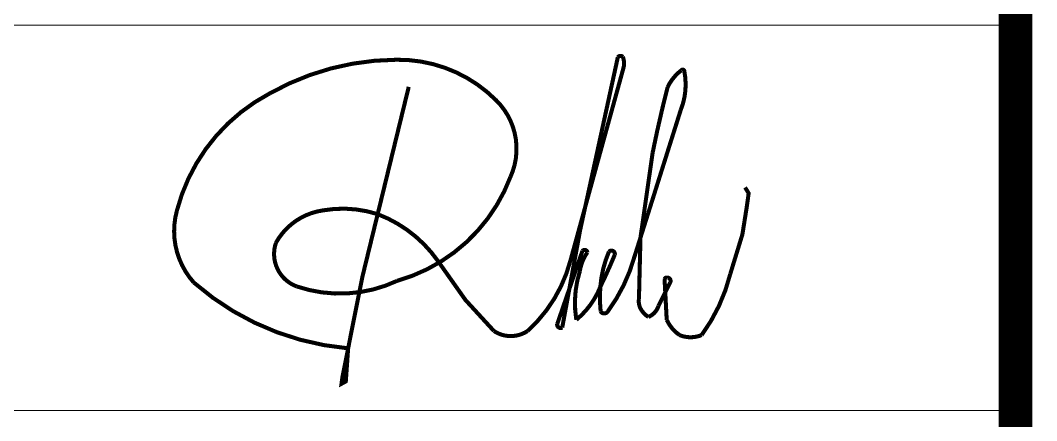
# Model space of a CAD drawing. Header units: metres. Extents: x 568006 to 1139366, y 2064802 to 4131555.
# Drawn here: x 569476.45 to 569489.52, y 2065229.44 to 2065234.59 of the extents above; entities that cross this region are included whole.
import ezdxf
from ezdxf.enums import TextEntityAlignment as Align
from ezdxf.xclip import XClip

# ---------------------------------------------------------------- set-up
doc = ezdxf.new("R2010")
doc.units = ezdxf.units.M
doc.header["$XCLIPFRAME"] = 0
doc.linetypes.add('ACAD_ISO10W100', pattern=[18.5, 12, -3, 0.5, -3])
doc.linetypes.add('CENTER', pattern=[2, 1.25, -0.25, 0.25, -0.25])
doc.layers.get('0').update_dxf_attribs({"linetype": 'CONTINUOUS'})
for name, color, linetype, lineweight in [('A-KY HIEU', 34, 'CONTINUOUS', 20), ('A-TEXT', 7, 'CONTINUOUS', 18), ('E- RANH GIOI', 1, 'CENTER', 13), ('hung-demlonha', 7, 'CONTINUOUS', 15)]:
    doc.layers.add(name, color=color, linetype=linetype, lineweight=lineweight)
for name, color, linetype in [('ghi_chu', 7, 'CONTINUOUS'), ('LogDg', 7, 'CONTINUOUS'), ('TimDg', 222, 'CONTINUOUS')]:
    doc.layers.add(name, color=color, linetype=linetype)
doc.styles.add('QH1', font='arialbd.ttf', dxfattribs={"width": 0.8})

# ---------------------------------------------------------------- blocks, each defined once
blk = doc.blocks.new('cky a khanh')
at = {"const_width": 12}
blk.add_lwpolyline([(0, 0), (-111.5, -457.3), (-137.5, -564), (-196.7, -861.6), (-199.2, -880.6), (-186.5, -873.7), (-179.6, -775.6, -0.159444), (-637, -580.5, -0.254994), (-687.2, -367.2, -0.211053), (-412.8, -19.9, -0.128827), (-35.8, 80.5, -0.202824), (258.9, -39.6, -0.314739), (301.7, -266.7, -0.238263), (-34.1, -575.3, -0.194715), (-332.2, -591.9, -0.407273), (-393.5, -462.3, -0.23522), (-253.6, -366.3, -0.122237), (-92.1, -377.6, -0.150645), (86.5, -516.5), (168, -632), (252.6, -724.3, 0.300479), (352.1, -724.3, 0.146899), (479.6, -514.2), (637.4, 59.4, 0.145963), (634.4, 89.4, 0.443861), (619.8, 87.9), (508, -425.5), (455, -714.1, -0.604131), (440, -703.9), (514.8, -486.8, -0.694987), (529.4, -491.1, 0.116033), (507, -547.7, 0.11841), (496.8, -690.9, 0.126138), (567.9, -593.2, 0.014971), (610.8, -497.8, 0.758818), (593.4, -488.9, 0.081744), (567.9, -593.2, 0.043618), (568.9, -666.2, 0.560191), (590, -666.2, 0.092156), (669.5, -502.3), (728.3, -316.1), (806.4, -68.2, 0.145214), (816.9, 46.7, 0.68409), (807.9, 49.1, 0.11679), (767.4, -0.7, 0.013375), (722.8, -196.1), (686.9, -447.4), (682.4, -629.3, 0.199207), (690.7, -663.4, 0.103104), (710.3, -682.5, 0.219077), (740.3, -649.9), (774.9, -580.3, 0.581339), (766.2, -565.8, 0.380063), (758.3, -570.2), (764.7, -691, 0.132908), (802.8, -736.3, 0.198054), (868.1, -736.3, 0.098218), (953.1, -555), (989, -437.8), (1001.9, -356.5), (1007.6, -315.6), (997, -298.4)], format="xyb", dxfattribs=at)
blk = doc.blocks.new('A$C33BC4D2A')
at = {"layer": 'A-KY HIEU', "color": 0}
for p, q in [((353.662, -192.813), (414.985, -192.813)), ((353.662, -204.493), (414.985, -204.493))]:
    blk.add_line(p, q, dxfattribs=at)
at = {"layer": 'A-KY HIEU', "color": 0, "const_width": 1.022}
blk.add_lwpolyline([(14.345, -292.097), (14.345, -4.903), (414.985, -4.903), (414.985, -292.097)], close=True, dxfattribs=at)
at = {"layer": 'A-TEXT', "xscale": 0.0102204, "yscale": 0.0102204, "zscale": 0.0102204}
blk.add_blockref('cky a khanh', (396.606, -194.681), dxfattribs=at)
blk = doc.blocks.new('tmbc_khub')
at = {"layer": 'LogDg'}
blk.add_lwpolyline([(-322.246, 4.242), (-210.26, 41.824, 0.400458), (-200.603, 60.141), (-209.168, 90.314, 0.428104), (-219.409, 95.714), (-339.427, 55.436, 0.414214), (-344.466, 45.307), (-332.376, 9.281, 0.414214)], format="xyb", close=True, dxfattribs=at)
at = {"layer": 'TimDg', "linetype": 'ACAD_ISO10W100', "ltscale": 0.75}
blk.add_lwpolyline([(107.543, -124.133), (15.376, 133.515), (-122.04, 513.448), (-178.345, 685.867)], dxfattribs=at)
at = {"layer": 'hung-demlonha', "color": 7, "ltscale": 5, "style": 'QH1', "width": 0.65}
for tag, p in [('BT04', (-109.598, 191.643)), ('BT06', (-305.798, 171.199)), ('BT05', (-282.572, 137.244))]:
    blk.add_attdef(tag, text='', height=3.96, rotation=0, dxfattribs=at).set_placement(p, align=Align.CENTER)

msp = doc.modelspace()

# ---------------------------------------------------------------- block references
at = {"layer": 'E- RANH GIOI', "xscale": 0.4242857142857144, "yscale": 0.4242857142857144, "zscale": 0.4242857142857144}
msp.add_blockref('A$C33BC4D2A', (569313.173, 2065316.331), dxfattribs=at)
at = {"layer": 'ghi_chu'}
ref = msp.add_blockref('tmbc_khub', (569566.549, 2064812.011), dxfattribs=at)
XClip(ref).set_block_clipping_path([(-245.2612135945, 174.796498704), (-53.3045809087, 337.2658173321)])

# ---------------------------------------------------------------- next in the draw order: block references
ref = msp.add_blockref('tmbc_khub', (569786.408, 2065163.987), dxfattribs=at)
XClip(ref).set_block_clipping_path([(-201.6066774619, 54.738211852), (-109.9841080916, 137.3826739991)])

doc.saveas('drawing.dxf')
